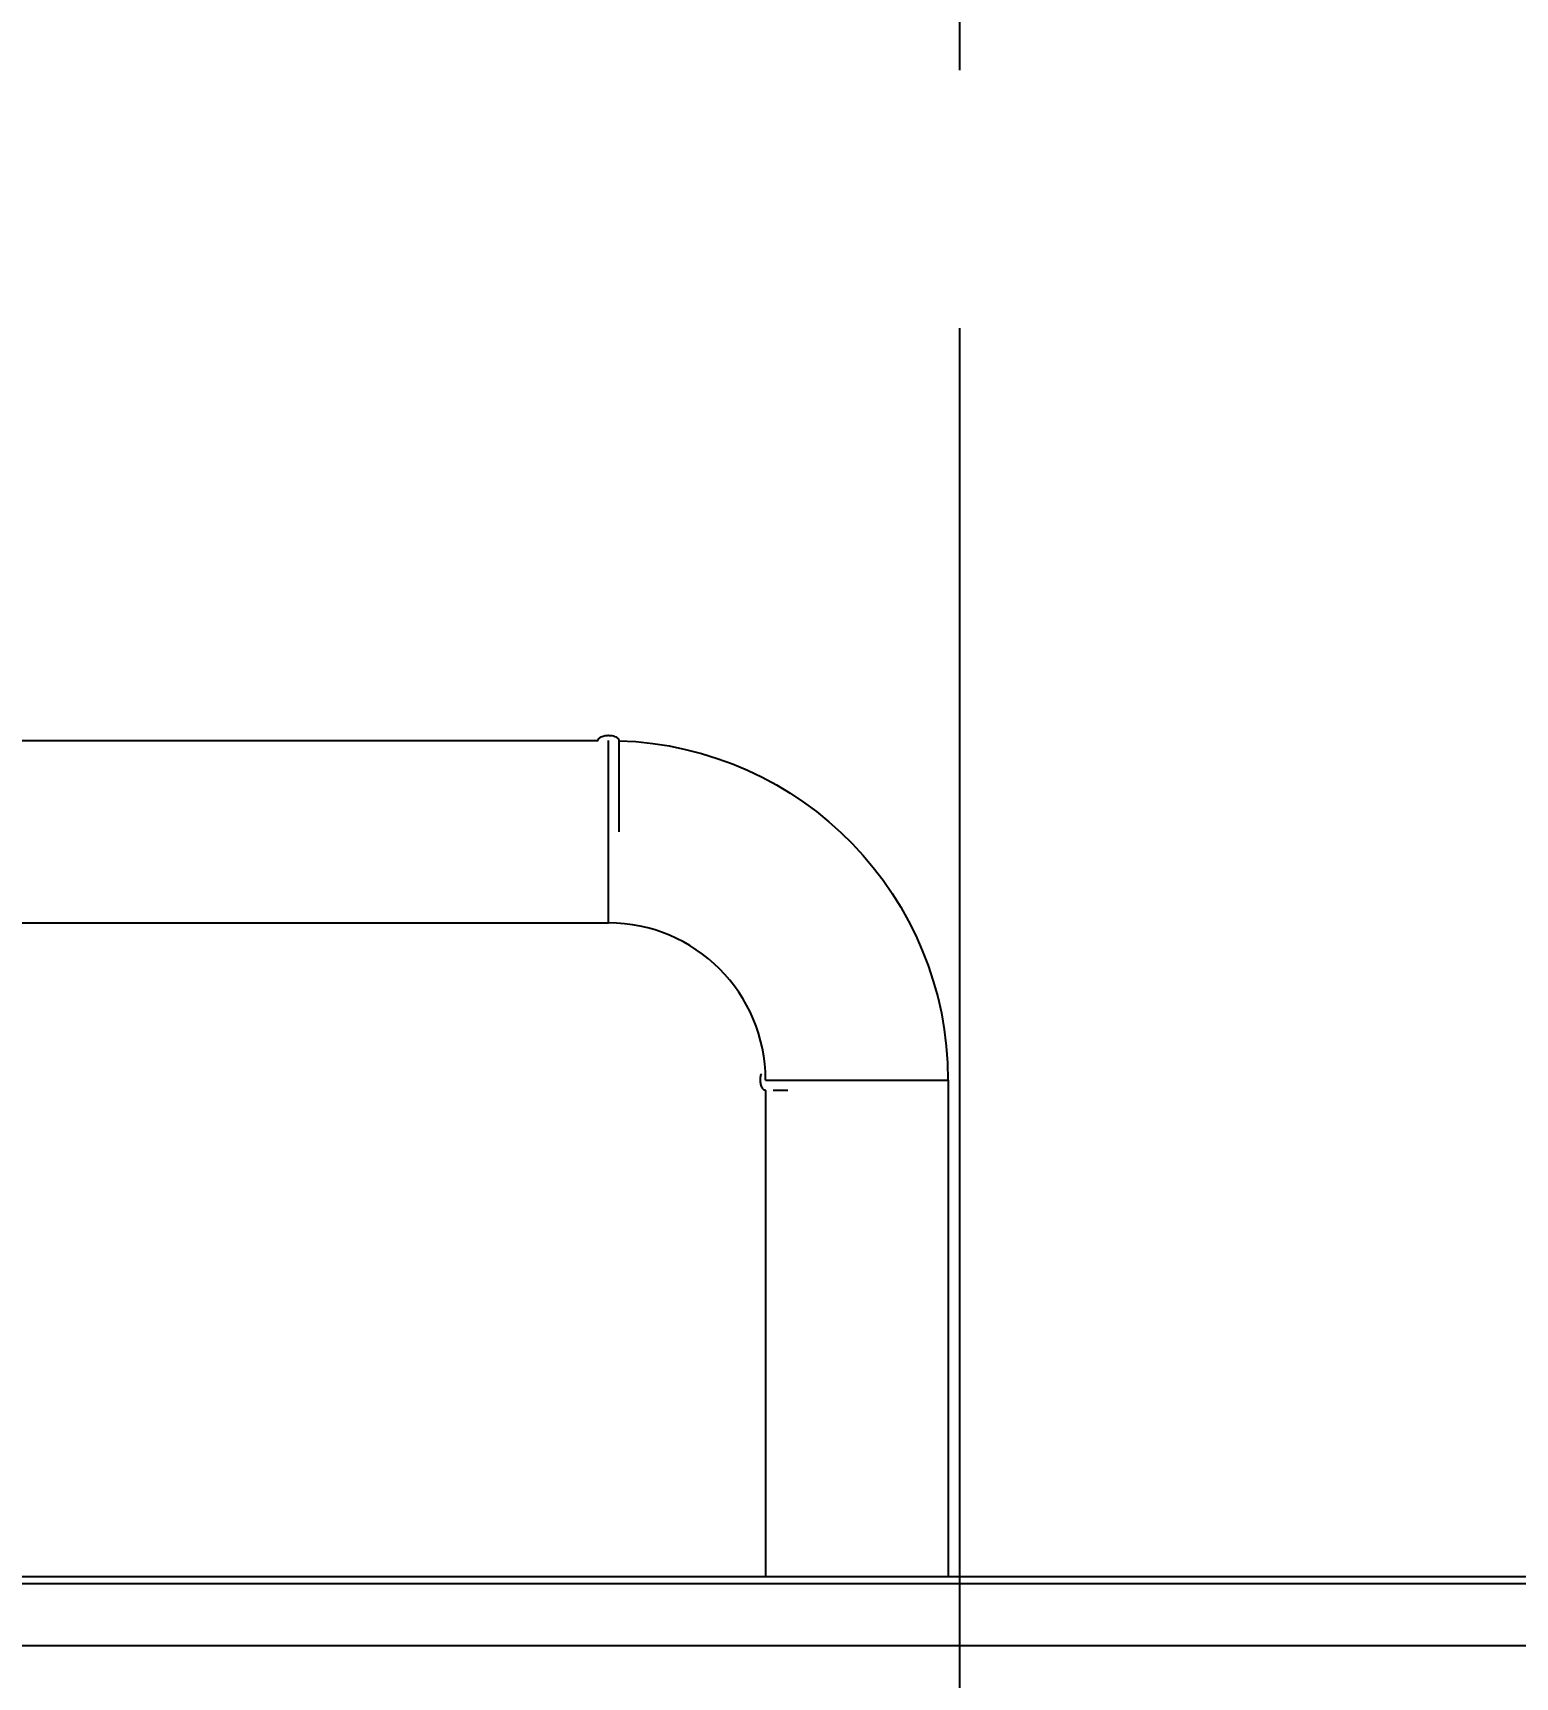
# Model space of a CAD drawing. Header units: metres. Extents: x 0 to 63075, y 0 to 44550.
# Drawn here: x 40448 to 41815, y 35312 to 36828 of the extents above; entities that cross this region are included whole.
import ezdxf

# ---------------------------------------------------------------- set-up
doc = ezdxf.new("R2010")
doc.units = ezdxf.units.M
doc.header["$LTSCALE"] = 75
doc.linetypes.add('CENTER2', pattern=[28.575, 19.05, -3.175, 3.175, -3.175])
for name, color, linetype in [('SC1', 7, 'CENTER2'), ('SDM', 7, 'Continuous'), ('SL1', 8, 'Continuous')]:
    doc.layers.add(name, color=color, linetype=linetype)
doc.styles.add('ROMANS', font='ROMANS.SHX')
doc.dimstyles.new('75___1-75', dxfattribs={"dimscale": 75, "dimtxt": 2.5, "dimasz": 2, "dimexe": 1.5, "dimexo": 1, "dimgap": 0.5, "dimtad": 1, "dimdec": 0, "dimzin": 12, "dimtxsty": 'ROMANS', "dimcen": 0, "dimclrd": 256, "dimclre": 256, "dimclrt": 3, "dimazin": 3, "dimtfac": 1, "dimtdec": 0, "dimtmove": 0, "dimatfit": 0, "dimfxl": 1, "dimlwd": -1, "dimlwe": -1, "dimarcsym": 0})

# ---------------------------------------------------------------- blocks, each defined once
blk = doc.blocks.new('A$Cf33ee68d')
at = {"layer": 'SL1', "extrusion": (2.28848e-17, 1, 0)}
for p, q in [((16504, 7972), (17286.5, 7972)), ((17296, 7803.7), (17296, 7972)), ((17296, 7803.7), (17296, 7972)), ((17296, 7803.7), (17296, 7972)), ((17296, 7803.7), (17296, 7972)), ((17296, 7803.7), (17296, 7972)), ((17296, 7803.7), (17296, 7972)), ((17296, 7803.7), (17296, 7972)), ((17296, 7803.7), (17296, 7972)), ((17296, 7803.7), (17296, 7972)), ((16513.5, 7803.7), (17296, 7803.7)), ((17296, 7803.7), (17296, 7803.7)), ((17296, 7803.7), (17296, 7803.7)), ((17296, 7803.7), (17296, 7803.7)), ((17296, 7803.7), (17296, 7803.7)), ((17440.9, 7658.8), (17609.2, 7658.8)), ((17440.9, 7658.8), (17609.2, 7658.8)), ((17440.9, 7658.8), (17609.2, 7658.8)), ((17440.9, 7658.8), (17609.2, 7658.8)), ((17440.9, 7658.8), (17609.2, 7658.8)), ((17440.9, 7658.8), (17609.2, 7658.8)), ((17440.9, 7658.8), (17609.2, 7658.8)), ((17609.2, 7658.8), (17609.2, 7200.9)), ((17609.2, 7658.8), (17609.2, 7658.8)), ((17609.2, 7658.8), (17609.2, 7658.8)), ((17609.2, 7658.8), (17609.2, 7658.8)), ((17609.2, 7658.8), (17609.2, 7658.8)), ((17440.9, 7649.3), (17440.9, 7200.9))]:
    blk.add_line(p, q, dxfattribs=at)
at = {"layer": 'SL1', "extrusion": (-1.9916e-16, 1, 0)}
for p, q in [((15798.5, 7200.9), (19028.5, 7200.9)), ((15804.5, 7194.5), (19017.5, 7194.5)), ((15861.7, 7137.4), (18918.5, 7137.4))]:
    blk.add_line(p, q, dxfattribs=at)
at = {"layer": 'SL1', "extrusion": (0, 0, -1)}
blk.add_arc((-17296, 7658.8), 313.1, 91.7431, 179.9982, dxfattribs=at)
at = {"layer": 'SL1'}
blk.add_arc((17296, 7658.8), 144.9, 0, 90, dxfattribs=at)
for points, knots in [([(17286.5, 7972), (17286.5, 7972.1), (17286.5, 7972.2), (17286.7, 7973.4), (17287.6, 7974.3), (17289.5, 7975.5), (17290.8, 7976), (17293.3, 7976.6), (17294.6, 7976.7), (17297, 7976.7), (17298.1, 7976.6), (17300.1, 7976.3), (17301, 7976), (17302.5, 7975.5), (17303.1, 7975.2), (17303.9, 7974.6), (17304.3, 7974.3), (17304.8, 7973.8), (17305, 7973.6), (17305.3, 7973.1), (17305.4, 7972.8), (17305.5, 7972.4), (17305.5, 7972.3), (17305.5, 7972.1), (17305.5, 7972.1), (17305.6, 7972), (17305.6, 7972), (17305.6, 7972), (17305.6, 7972), (17305.6, 7972), (17305.6, 7972), (17305.6, 7972), (17305.6, 7972), (17305.6, 7971.9), (17305.6, 7971.9), (17305.6, 7971.9), (17305.6, 7971.9), (17305.6, 7971.8), (17305.6, 7971.8), (17305.6, 7971.7), (17305.6, 7971.7), (17305.6, 7971.5), (17305.6, 7971.1), (17305.6, 7970.2), (17305.6, 7969.5), (17305.6, 7968), (17305.6, 7967.2), (17305.6, 7965.1), (17305.6, 7964), (17305.6, 7961.5), (17305.6, 7960.1), (17305.6, 7957.1), (17305.6, 7955.5), (17305.6, 7952.1), (17305.6, 7950.3), (17305.6, 7946.4), (17305.6, 7944.4), (17305.6, 7940.2), (17305.6, 7938), (17305.6, 7933.5), (17305.6, 7931.1), (17305.6, 7926.3), (17305.6, 7923.8), (17305.6, 7920), (17305.6, 7918.7), (17305.6, 7914.8), (17305.6, 7912.2), (17305.6, 7906.9), (17305.6, 7904.2), (17305.6, 7898.7), (17305.6, 7895.9), (17305.6, 7891.4), (17305.6, 7889.6), (17305.6, 7887.7)], [0, 0, 0, 0, 0.425161, 0.425161, 3.554057, 3.554057, 7.377402, 7.377402, 11.243733, 11.243733, 14.638874, 14.638874, 17.385145, 17.385145, 19.298464, 19.298464, 20.576881, 20.576881, 21.508304, 21.508304, 22.31848, 22.31848, 22.729355, 22.729355, 22.8325, 22.8325, 22.935646, 22.935646, 22.948445, 22.948445, 23.021252, 23.021252, 23.215408, 23.215408, 24.25092, 24.25092, 27.937048, 27.937048, 29.165505, 29.165505, 29.574982, 29.574982, 37.773841, 37.773841, 46.062252, 46.062252, 54.350519, 54.350519, 62.638784, 62.638784, 70.927052, 70.927052, 79.215318, 79.215318, 87.503585, 87.503585, 95.791853, 95.791853, 104.080119, 104.080119, 112.368386, 112.368386, 120.656653, 120.656653, 124.79716, 124.79716, 133.090355, 133.090355, 141.378614, 141.378614, 149.666881, 149.666881, 155.1243, 155.1243, 155.1243, 155.1243]), ([(17440.9, 7649.3), (17440.9, 7649.3), (17440.9, 7649.3), (17440.9, 7649.3), (17440.9, 7649.3), (17440.9, 7649.3), (17440.9, 7649.3), (17440.9, 7649.3), (17440.9, 7649.3), (17440.9, 7649.3), (17440.9, 7649.3), (17440.9, 7649.3), (17440.9, 7649.3), (17440.9, 7649.3), (17440.8, 7649.3), (17440.8, 7649.3), (17440.7, 7649.3), (17440.6, 7649.3), (17440.5, 7649.3), (17439.4, 7649.5), (17438.5, 7650.4), (17437.3, 7652.4), (17436.8, 7653.6), (17436.3, 7656.1), (17436.1, 7657.4), (17436.1, 7659.9), (17436.2, 7661), (17436.6, 7662.8), (17436.7, 7663.4), (17437, 7664.2), (17437, 7664.4), (17437.1, 7664.6)], [266.587261, 266.587261, 266.587261, 266.587261, 266.587878, 266.587878, 266.588462, 266.588462, 266.589111, 266.589111, 266.590373, 266.590373, 266.592888, 266.592888, 266.599865, 266.599865, 266.674299, 266.674299, 266.773553, 266.773553, 267.072882, 267.072882, 270.221039, 270.221039, 274.052051, 274.052051, 277.907167, 277.907167, 281.383547, 281.383547, 283.296206, 283.296206, 283.932578, 283.932578, 283.932578, 283.932578]), ([(17461.3, 7649.3), (17461.2, 7649.3), (17461.1, 7649.3), (17459.3, 7649.3), (17457.6, 7649.3), (17454.4, 7649.3), (17452.9, 7649.3), (17450.3, 7649.3), (17449, 7649.3), (17447.9, 7649.3), (17447.9, 7649.3), (17447.9, 7649.3)], [206.826468, 206.826468, 206.826468, 206.826468, 207.108144, 207.108144, 215.396412, 215.396412, 223.684678, 223.684678, 231.972945, 231.972945, 232.123265, 232.123265, 232.123265, 232.123265]), ([(17609.2, 7649.3), (17609.2, 7649.3), (17609.2, 7649.3), (17609.2, 7649.3), (17609.2, 7649.3), (17609.2, 7649.3), (17609.2, 7649.3), (17609.2, 7649.3), (17609.2, 7649.3), (17609.2, 7649.3)], [2.364814715, 2.364814715, 2.364814715, 2.364814715, 2.365935286, 2.365935286, 2.366563793, 2.366563793, 2.369080068, 2.369080068, 2.373032349, 2.373032349, 2.373032349, 2.373032349]), ([(17609.2, 7649.3), (17609.2, 7649.3), (17609.2, 7649.3), (17609.2, 7649.3), (17609.2, 7649.3), (17609.2, 7649.3)], [2.39971173, 2.39971173, 2.39971173, 2.39971173, 2.41940356, 2.41940356, 2.43069057, 2.43069057, 2.43069057, 2.43069057])]:
    blk.add_open_spline(points, degree=3, knots=knots, dxfattribs=at)
blk = doc.blocks.new('*D30')
at = {"layer": 'Defpoints', "color": 0, "transparency": 16777216}
for p in [(40155.7, 36889.9), (41303, 36889.9), (40155.7, 36053)]:
    blk.add_point(p, dxfattribs=at)
at = {"layer": 'SDM', "transparency": 16777216}
for p, q in [((40155.7, 36128), (40155.7, 37002.4)), ((41303, 36964.9), (41303, 37002.4)), ((41153, 36889.9), (40305.7, 36889.9))]:
    blk.add_line(p, q, dxfattribs=at)
for points in [[(40305.7, 36914.9), (40305.7, 36864.9), (40155.7, 36889.9)], [(41153, 36914.9), (41153, 36864.9), (41303, 36889.9)]]:
    blk.add_solid(points, dxfattribs=at)
at = {"layer": 'SDM', "color": 3, "transparency": 16777216, "insert": (40729.3, 37021.1), "char_height": 187.5, "attachment_point": 5, "style": 'ROMANS'}
blk.add_mtext('1147', dxfattribs=at)

msp = doc.modelspace()

# ---------------------------------------------------------------- linework, layer by layer
at = {"layer": 'SC1'}
msp.add_line((41303, 28697.4), (41303, 42325.2), dxfattribs=at)

# ---------------------------------------------------------------- block references
at = {"layer": 'SDM'}
msp.add_blockref('A$Cf33ee68d', (23682.9, 28203.4), dxfattribs=at)

# ---------------------------------------------------------------- dimensions: what is measured, and where the dimension line sits
dim = msp.add_linear_dim(base=(40155.7, 36889.9), p1=(41303, 36889.9), p2=(40155.7, 36053), dimstyle='75___1-75', dxfattribs=at)
dim.commit()
dim.dimension.update_dxf_attribs({"geometry": '*D30', "text_midpoint": (40729.3, 36889.9), "dimtype": 160})

doc.saveas('drawing.dxf')
